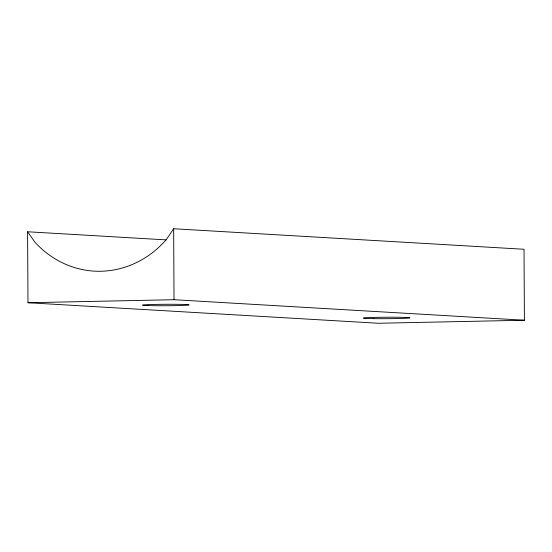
<?xml version="1.0" encoding="UTF-8"?>
<svg xmlns="http://www.w3.org/2000/svg" width="552" height="552" viewBox="0 0 552 552"><rect width="100%" height="100%" fill="white"/><g stroke="black" fill="none" stroke-linecap="round" stroke-linejoin="round"><path stroke-width="0.83" d="M27.6 231.764L27.973 302.731L378.348 323.258L524.4 320.236L524.027 249.269L173.652 228.742L166.331 239.602A103.479 92.805 -86.6 0 1 35.031 242.321L27.6 231.764L166.2 239.885M27.973 302.731L174.018 299.708L524.4 320.236M173.652 228.742L174.018 299.708M147.922 305.58L144.652 305.435A23.281 0.731 -0.3 0 1 165.71 304.283A23.281 0.731 -0.3 0 1 186.852 305.215A23.281 0.731 -0.3 0 1 147.922 305.58M373.683 318.628A23.281 0.731 -0.3 0 0 409.86 317.883A23.281 0.731 -0.3 0 0 376.347 317.352A23.281 0.731 -0.3 0 0 373.683 318.628"/></g></svg>
